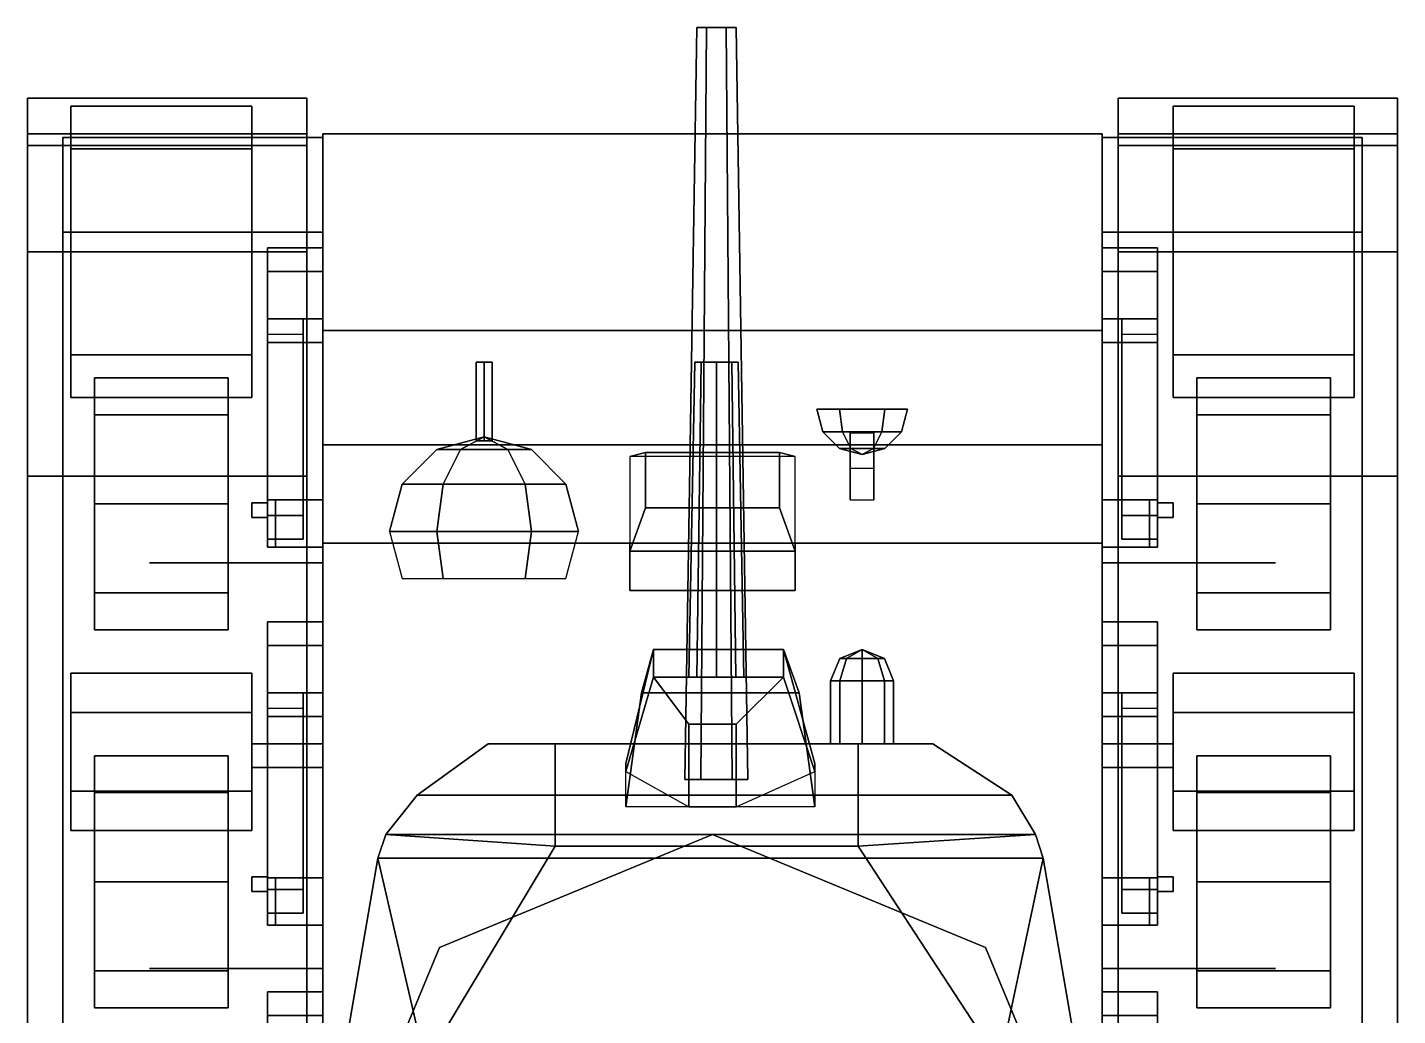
# Model space of a CAD drawing. Header units: millimetres. Extents: x -1.74 to 7, y -3.72 to 3.44.
# Drawn here: x -1.74 to 1.74, y 0.93 to 3.44 of the extents above; entities that cross this region are included whole.
import ezdxf

# ---------------------------------------------------------------- set-up
doc = ezdxf.new("R2010")
doc.units = ezdxf.units.MM
for name, color, linetype in [('flamer', 1, 'Continuous'), ('gun', 1, 'Continuous'), ('mg_mount', 1, 'Continuous'), ('mudguard', 4, 'Continuous'), ('sleeve', 3, 'Continuous'), ('torsion_block', 5, 'Continuous'), ('tracks', 5, 'Continuous'), ('turret', 2, 'Continuous'), ('wheels', 2, 'Continuous')]:
    doc.layers.add(name, color=color, linetype=linetype)

msp = doc.modelspace()

# ---------------------------------------------------------------- linework, layer by layer
for points in [[(-0.99, 2.67, 0.41), (-0.99, -3.04, 0.41), (-0.99, -3.26, 0.99), (-0.99, 3.17, 0.99)], [(0.99, 3.17, 0.99), (0.99, 2.67, 0.41), (-0.99, 2.67, 0.41), (-0.99, 3.17, 0.99)], [(0.99, 2.38, 1.32), (0.99, 3.17, 0.99), (-0.99, 3.17, 0.99), (-0.99, 2.38, 1.32)], [(-0.99, 3.17, 0.99), (-0.99, -3.26, 0.99), (-0.99, -3.26, 1.32), (-0.99, 2.38, 1.32)], [(0.99, -3.26, 0.99), (0.99, -3.04, 0.41), (0.99, 2.67, 0.41), (0.99, 3.17, 0.99)], [(0.99, -3.26, 1.32), (0.99, -3.26, 0.99), (0.99, 3.17, 0.99), (0.99, 2.38, 1.32)], [(0.99, 2.67, 0.41), (0.99, -3.04, 0.41), (-0.99, -3.04, 0.41), (-0.99, 2.67, 0.41)], [(0.2804, 2.4125, 1.52), (0.265, 2.47, 1.52), (0.3225, 2.47, 1.4204), (0.3302, 2.4125, 1.4338)], [(0.3302, 2.4125, 1.6062), (0.3225, 2.47, 1.6196), (0.265, 2.47, 1.52), (0.2804, 2.4125, 1.52)], [(0.4375, 2.47, 1.6196), (0.495, 2.47, 1.52), (0.265, 2.47, 1.52), (0.3225, 2.47, 1.6196)], [(0.495, 2.47, 1.52), (0.4375, 2.47, 1.4204), (0.3225, 2.47, 1.4204), (0.265, 2.47, 1.52)], [(0.3302, 2.4125, 1.4338), (0.3225, 2.47, 1.4204), (0.4375, 2.47, 1.4204), (0.4298, 2.4125, 1.4338)], [(0.4298, 2.4125, 1.6062), (0.4375, 2.47, 1.6196), (0.3225, 2.47, 1.6196), (0.3302, 2.4125, 1.6062)], [(0.4298, 2.4125, 1.4338), (0.4375, 2.47, 1.4204), (0.495, 2.47, 1.52), (0.4796, 2.4125, 1.52)], [(0.4796, 2.4125, 1.52), (0.495, 2.47, 1.52), (0.4375, 2.47, 1.6196), (0.4298, 2.4125, 1.6062)], [(0.3225, 2.3704, 1.52), (0.2804, 2.4125, 1.52), (0.3302, 2.4125, 1.4338), (0.3512, 2.3704, 1.4702)], [(0.3512, 2.3704, 1.5698), (0.3302, 2.4125, 1.6062), (0.2804, 2.4125, 1.52), (0.3225, 2.3704, 1.52)], [(0.3512, 2.3704, 1.4702), (0.3302, 2.4125, 1.4338), (0.4298, 2.4125, 1.4338), (0.4087, 2.3704, 1.4702)], [(0.4087, 2.3704, 1.5698), (0.4298, 2.4125, 1.6062), (0.3302, 2.4125, 1.6062), (0.3512, 2.3704, 1.5698)], [(0.35, 2.41, 1.44), (0.35, 2.32, 1.4), (0.35, 2.24, 1.51), (0.35, 2.37, 1.47)], [(0.41, 2.41, 1.44), (0.41, 2.32, 1.4), (0.35, 2.32, 1.4), (0.35, 2.41, 1.44)], [(0.4375, 2.3704, 1.52), (0.4796, 2.4125, 1.52), (0.4298, 2.4125, 1.6062), (0.4087, 2.3704, 1.5698)], [(0.4087, 2.3704, 1.4702), (0.4298, 2.4125, 1.4338), (0.4796, 2.4125, 1.52), (0.4375, 2.3704, 1.52)], [(0.41, 2.24, 1.51), (0.41, 2.32, 1.4), (0.41, 2.41, 1.44), (0.41, 2.37, 1.47)], [(-0.99, -2.27, 1.32), (-0.99, -2.27, 1.66), (-0.99, 2.13, 1.66), (-0.99, 2.38, 1.32)], [(-0.99, 2.38, 1.32), (-0.99, 2.13, 1.66), (0.99, 2.13, 1.66), (0.99, 2.38, 1.32)], [(0.38, 2.355, 1.52), (0.3225, 2.3704, 1.52), (0.3512, 2.3704, 1.4702), (0.38, 2.355, 1.52)], [(0.38, 2.355, 1.52), (0.3512, 2.3704, 1.5698), (0.3225, 2.3704, 1.52), (0.38, 2.355, 1.52)], [(0.35, 2.37, 1.47), (0.35, 2.24, 1.51), (0.41, 2.24, 1.51), (0.41, 2.37, 1.47)], [(0.38, 2.355, 1.52), (0.3512, 2.3704, 1.4702), (0.4087, 2.3704, 1.4702), (0.38, 2.355, 1.52)], [(0.38, 2.355, 1.52), (0.4087, 2.3704, 1.5698), (0.3512, 2.3704, 1.5698), (0.38, 2.355, 1.52)], [(0.38, 2.355, 1.52), (0.4087, 2.3704, 1.4702), (0.4375, 2.3704, 1.52), (0.38, 2.355, 1.52)], [(0.38, 2.355, 1.52), (0.4375, 2.3704, 1.52), (0.4087, 2.3704, 1.5698), (0.38, 2.355, 1.52)], [(0.99, 2.13, 1.66), (0.99, -2.27, 1.66), (0.99, -2.27, 1.32), (0.99, 2.38, 1.32)], [(-0.17, 2.22, 1.62), (-0.17, 2.36, 1.4), (-0.21, 2.35, 1.36), (-0.21, 2.11, 1.68)], [(0.21, 2.35, 1.36), (-0.21, 2.35, 1.36), (-0.17, 2.36, 1.4), (0.17, 2.36, 1.4)], [(0.17, 2.36, 1.4), (-0.17, 2.36, 1.4), (-0.17, 2.22, 1.62), (0.17, 2.22, 1.62)], [(0.21, 2.11, 1.68), (0.21, 2.35, 1.36), (0.17, 2.36, 1.4), (0.17, 2.22, 1.62)], [(-0.99, 2.24, 0.7), (-0.99, 2.24, 0.52), (-1.13, 2.24, 0.52), (-1.11, 2.24, 0.7)], [(-1.11, 2.24, 0.7), (-1.13, 2.24, 0.52), (-1.13, 2.12, 0.52), (-1.11, 2.12, 0.7)], [(-1.13, 2.12, 0.52), (-1.13, 2.24, 0.52), (-0.99, 2.24, 0.52), (-0.99, 2.12, 0.52)], [(-0.99, 2.12, 0.7), (-0.99, 2.24, 0.7), (-1.11, 2.24, 0.7), (-1.11, 2.12, 0.7)], [(1.11, 2.24, 0.7), (1.13, 2.24, 0.52), (0.99, 2.24, 0.52), (0.99, 2.24, 0.7)], [(1.13, 2.24, 0.52), (1.13, 2.12, 0.52), (0.99, 2.12, 0.52), (0.99, 2.24, 0.52)], [(0.99, 2.24, 0.7), (0.99, 2.12, 0.7), (1.11, 2.12, 0.7), (1.11, 2.24, 0.7)], [(1.11, 2.12, 0.7), (1.13, 2.12, 0.52), (1.13, 2.24, 0.52), (1.11, 2.24, 0.7)], [(0.17, 2.22, 1.62), (-0.17, 2.22, 1.62), (-0.21, 2.11, 1.68), (0.21, 2.11, 1.68)], [(-0.99, 2.13, 1.66), (-0.99, -2.27, 1.66), (0.99, -2.27, 1.66), (0.99, 2.13, 1.66)], [(-0.21, 2.11, 1.68), (-0.21, 2.13, 1.66), (-0.21, 2.01, 1.66), (-0.21, 2.01, 1.68)], [(0.21, 2.13, 1.66), (-0.21, 2.13, 1.66), (-0.21, 2.11, 1.68), (0.21, 2.11, 1.68)], [(0.21, 2.01, 1.68), (0.21, 2.01, 1.66), (0.21, 2.13, 1.66), (0.21, 2.11, 1.68)], [(-1.11, 2.12, 0.7), (-1.13, 2.12, 0.52), (-0.99, 2.12, 0.52), (-0.99, 2.12, 0.7)], [(0.21, 2.11, 1.68), (-0.21, 2.11, 1.68), (-0.21, 2.01, 1.68), (0.21, 2.01, 1.68)], [(0.99, 2.12, 0.7), (0.99, 2.12, 0.52), (1.13, 2.12, 0.52), (1.11, 2.12, 0.7)], [(-0.21, 2.01, 1.68), (-0.21, 2.01, 1.66), (0.21, 2.01, 1.66), (0.21, 2.01, 1.68)], [(-1.11, 1.28, 0.7), (-1.13, 1.28, 0.52), (-1.13, 1.16, 0.52), (-1.11, 1.16, 0.7)], [(-0.99, 1.28, 0.7), (-0.99, 1.28, 0.52), (-1.13, 1.28, 0.52), (-1.11, 1.28, 0.7)], [(-1.13, 1.16, 0.52), (-1.13, 1.28, 0.52), (-0.99, 1.28, 0.52), (-0.99, 1.16, 0.52)], [(-0.99, 1.16, 0.7), (-0.99, 1.28, 0.7), (-1.11, 1.28, 0.7), (-1.11, 1.16, 0.7)], [(1.11, 1.28, 0.7), (1.13, 1.28, 0.52), (0.99, 1.28, 0.52), (0.99, 1.28, 0.7)], [(1.13, 1.28, 0.52), (1.13, 1.16, 0.52), (0.99, 1.16, 0.52), (0.99, 1.28, 0.52)], [(0.99, 1.28, 0.7), (0.99, 1.16, 0.7), (1.11, 1.16, 0.7), (1.11, 1.28, 0.7)], [(1.11, 1.16, 0.7), (1.13, 1.16, 0.52), (1.13, 1.28, 0.52), (1.11, 1.28, 0.7)], [(-1.11, 1.16, 0.7), (-1.13, 1.16, 0.52), (-0.99, 1.16, 0.52), (-0.99, 1.16, 0.7)], [(0.99, 1.16, 0.7), (0.99, 1.16, 0.52), (1.13, 1.16, 0.52), (1.11, 1.16, 0.7)]]:
    msp.add_3dface(points)
at = {"layer": 'flamer'}
for points in [[(-0.0395, 1.79, 2.0705), (-0.06, 1.79, 2.12), (-0.045, 2.59, 2.12), (-0.0289, 2.59, 2.0811)], [(-0.06, 1.79, 2.12), (-0.0395, 1.79, 2.1695), (-0.0289, 2.59, 2.1589), (-0.045, 2.59, 2.12)], [(-0.0289, 2.59, 2.1589), (0.01, 2.59, 2.175), (0.0489, 2.59, 2.1589), (-0.045, 2.59, 2.12)], [(-0.045, 2.59, 2.12), (0.0489, 2.59, 2.1589), (0.065, 2.59, 2.12), (-0.0289, 2.59, 2.0811)], [(0.01, 1.79, 2.05), (-0.0395, 1.79, 2.0705), (-0.0289, 2.59, 2.0811), (0.01, 2.59, 2.065)], [(-0.0395, 1.79, 2.1695), (0.01, 1.79, 2.19), (0.01, 2.59, 2.175), (-0.0289, 2.59, 2.1589)], [(-0.0289, 2.59, 2.0811), (0.065, 2.59, 2.12), (0.0489, 2.59, 2.0811), (0.01, 2.59, 2.065)], [(0.0595, 1.79, 2.0705), (0.01, 1.79, 2.05), (0.01, 2.59, 2.065), (0.0489, 2.59, 2.0811)], [(0.01, 1.79, 2.19), (0.0595, 1.79, 2.1695), (0.0489, 2.59, 2.1589), (0.01, 2.59, 2.175)], [(0.08, 1.79, 2.12), (0.0595, 1.79, 2.0705), (0.0489, 2.59, 2.0811), (0.065, 2.59, 2.12)], [(0.0595, 1.79, 2.1695), (0.08, 1.79, 2.12), (0.065, 2.59, 2.12), (0.0489, 2.59, 2.1589)], [(0.38, 1.86, 1.98), (0.3234, 1.8366, 1.98), (0.34, 1.8366, 2.02), (0.38, 1.86, 1.98)], [(0.38, 1.86, 1.98), (0.34, 1.8366, 1.94), (0.3234, 1.8366, 1.98), (0.38, 1.86, 1.98)], [(0.38, 1.86, 1.98), (0.34, 1.8366, 2.02), (0.38, 1.8366, 2.0366), (0.38, 1.86, 1.98)], [(0.38, 1.86, 1.98), (0.38, 1.8366, 1.9234), (0.34, 1.8366, 1.94), (0.38, 1.86, 1.98)], [(0.38, 1.86, 1.98), (0.38, 1.8366, 2.0366), (0.42, 1.8366, 2.02), (0.38, 1.86, 1.98)], [(0.38, 1.86, 1.98), (0.42, 1.8366, 2.02), (0.4366, 1.8366, 1.98), (0.38, 1.86, 1.98)], [(0.38, 1.86, 1.98), (0.4366, 1.8366, 1.98), (0.42, 1.8366, 1.94), (0.38, 1.86, 1.98)], [(0.38, 1.86, 1.98), (0.42, 1.8366, 1.94), (0.38, 1.8366, 1.9234), (0.38, 1.86, 1.98)], [(0.3234, 1.8366, 1.98), (0.3, 1.78, 1.98), (0.3234, 1.78, 2.0366), (0.34, 1.8366, 2.02)], [(0.34, 1.8366, 1.94), (0.3234, 1.78, 1.9234), (0.3, 1.78, 1.98), (0.3234, 1.8366, 1.98)], [(0.34, 1.8366, 2.02), (0.3234, 1.78, 2.0366), (0.38, 1.78, 2.06), (0.38, 1.8366, 2.0366)], [(0.38, 1.8366, 1.9234), (0.38, 1.78, 1.9), (0.3234, 1.78, 1.9234), (0.34, 1.8366, 1.94)], [(0.38, 1.8366, 2.0366), (0.38, 1.78, 2.06), (0.4366, 1.78, 2.0366), (0.42, 1.8366, 2.02)], [(0.42, 1.8366, 1.94), (0.4366, 1.78, 1.9234), (0.38, 1.78, 1.9), (0.38, 1.8366, 1.9234)], [(0.42, 1.8366, 2.02), (0.4366, 1.78, 2.0366), (0.46, 1.78, 1.98), (0.4366, 1.8366, 1.98)], [(0.4366, 1.8366, 1.98), (0.46, 1.78, 1.98), (0.4366, 1.78, 1.9234), (0.42, 1.8366, 1.94)], [(0.3234, 1.78, 2.0366), (0.3, 1.78, 1.98), (0.3, 1.62, 1.98), (0.3234, 1.62, 2.0366)], [(0.3, 1.78, 1.98), (0.3234, 1.78, 1.9234), (0.3234, 1.62, 1.9234), (0.3, 1.62, 1.98)], [(0.38, 1.78, 2.06), (0.3234, 1.78, 2.0366), (0.3234, 1.62, 2.0366), (0.38, 1.62, 2.06)], [(0.3234, 1.78, 1.9234), (0.38, 1.78, 1.9), (0.38, 1.62, 1.9), (0.3234, 1.62, 1.9234)], [(0.4366, 1.78, 2.0366), (0.38, 1.78, 2.06), (0.38, 1.62, 2.06), (0.4366, 1.62, 2.0366)], [(0.38, 1.78, 1.9), (0.4366, 1.78, 1.9234), (0.4366, 1.62, 1.9234), (0.38, 1.62, 1.9)], [(0.46, 1.78, 1.98), (0.4366, 1.78, 2.0366), (0.4366, 1.62, 2.0366), (0.46, 1.62, 1.98)], [(0.4366, 1.78, 1.9234), (0.46, 1.78, 1.98), (0.46, 1.62, 1.98), (0.4366, 1.62, 1.9234)]]:
    msp.add_3dface(points, dxfattribs=at)
at = {"layer": 'gun'}
for points in [[(-0.015, 3.44, 2.1633), (-0.04, 3.44, 2.12), (-0.07, 1.53, 2.12), (-0.03, 1.53, 2.1893)], [(-0.04, 3.44, 2.12), (-0.015, 3.44, 2.0767), (-0.03, 1.53, 2.0507), (-0.07, 1.53, 2.12)], [(0.06, 3.44, 2.12), (-0.04, 3.44, 2.12), (-0.015, 3.44, 2.1633), (0.035, 3.44, 2.1633)], [(0.035, 3.44, 2.0767), (-0.015, 3.44, 2.0767), (-0.04, 3.44, 2.12), (0.06, 3.44, 2.12)], [(0.035, 3.44, 2.1633), (-0.015, 3.44, 2.1633), (-0.03, 1.53, 2.1893), (0.05, 1.53, 2.1893)], [(-0.015, 3.44, 2.0767), (0.035, 3.44, 2.0767), (0.05, 1.53, 2.0507), (-0.03, 1.53, 2.0507)], [(0.06, 3.44, 2.12), (0.035, 3.44, 2.1633), (0.05, 1.53, 2.1893), (0.09, 1.53, 2.12)], [(0.035, 3.44, 2.0767), (0.06, 3.44, 2.12), (0.09, 1.53, 2.12), (0.05, 1.53, 2.0507)]]:
    msp.add_3dface(points, dxfattribs=at)
at = {"layer": 'mg_mount'}
for points in [[(-0.58, 2.59, 1.44), (-0.6, 2.59, 1.42), (-0.6, 2.39, 1.42), (-0.58, 2.39, 1.44)], [(-0.6, 2.59, 1.42), (-0.58, 2.59, 1.4), (-0.58, 2.39, 1.4), (-0.6, 2.39, 1.42)], [(-0.56, 2.59, 1.42), (-0.58, 2.59, 1.4), (-0.6, 2.59, 1.42), (-0.58, 2.59, 1.44)], [(-0.56, 2.59, 1.42), (-0.58, 2.59, 1.44), (-0.58, 2.39, 1.44), (-0.56, 2.39, 1.42)], [(-0.58, 2.59, 1.4), (-0.56, 2.59, 1.42), (-0.56, 2.39, 1.42), (-0.58, 2.39, 1.4)], [(-0.7878, 2.28, 1.42), (-0.7, 2.3678, 1.42), (-0.64, 2.3678, 1.3161), (-0.6839, 2.28, 1.24)], [(-0.6839, 2.28, 1.6), (-0.64, 2.3678, 1.5239), (-0.7, 2.3678, 1.42), (-0.7878, 2.28, 1.42)], [(-0.7, 2.3678, 1.42), (-0.58, 2.4, 1.42), (-0.58, 2.4, 1.42), (-0.64, 2.3678, 1.3161)], [(-0.64, 2.3678, 1.5239), (-0.58, 2.4, 1.42), (-0.58, 2.4, 1.42), (-0.7, 2.3678, 1.42)], [(-0.6839, 2.28, 1.24), (-0.64, 2.3678, 1.3161), (-0.52, 2.3678, 1.3161), (-0.4761, 2.28, 1.24)], [(-0.4761, 2.28, 1.6), (-0.52, 2.3678, 1.5239), (-0.64, 2.3678, 1.5239), (-0.6839, 2.28, 1.6)], [(-0.64, 2.3678, 1.3161), (-0.58, 2.4, 1.42), (-0.58, 2.4, 1.42), (-0.52, 2.3678, 1.3161)], [(-0.52, 2.3678, 1.5239), (-0.58, 2.4, 1.42), (-0.58, 2.4, 1.42), (-0.64, 2.3678, 1.5239)], [(-0.52, 2.3678, 1.3161), (-0.58, 2.4, 1.42), (-0.58, 2.4, 1.42), (-0.46, 2.3678, 1.42)], [(-0.46, 2.3678, 1.42), (-0.58, 2.4, 1.42), (-0.58, 2.4, 1.42), (-0.52, 2.3678, 1.5239)], [(-0.4761, 2.28, 1.24), (-0.52, 2.3678, 1.3161), (-0.46, 2.3678, 1.42), (-0.3722, 2.28, 1.42)], [(-0.3722, 2.28, 1.42), (-0.46, 2.3678, 1.42), (-0.52, 2.3678, 1.5239), (-0.4761, 2.28, 1.6)], [(-0.82, 2.16, 1.42), (-0.7878, 2.28, 1.42), (-0.6839, 2.28, 1.24), (-0.7, 2.16, 1.2122)], [(-0.7, 2.16, 1.6278), (-0.6839, 2.28, 1.6), (-0.7878, 2.28, 1.42), (-0.82, 2.16, 1.42)], [(-0.7, 2.16, 1.2122), (-0.6839, 2.28, 1.24), (-0.4761, 2.28, 1.24), (-0.46, 2.16, 1.2122)], [(-0.46, 2.16, 1.6278), (-0.4761, 2.28, 1.6), (-0.6839, 2.28, 1.6), (-0.7, 2.16, 1.6278)], [(-0.46, 2.16, 1.2122), (-0.4761, 2.28, 1.24), (-0.3722, 2.28, 1.42), (-0.34, 2.16, 1.42)], [(-0.34, 2.16, 1.42), (-0.3722, 2.28, 1.42), (-0.4761, 2.28, 1.6), (-0.46, 2.16, 1.6278)], [(-0.6839, 2.04, 1.6), (-0.7, 2.16, 1.6278), (-0.82, 2.16, 1.42), (-0.7878, 2.04, 1.42)], [(-0.4761, 2.04, 1.6), (-0.46, 2.16, 1.6278), (-0.7, 2.16, 1.6278), (-0.6839, 2.04, 1.6)], [(-0.3722, 2.04, 1.42), (-0.34, 2.16, 1.42), (-0.46, 2.16, 1.6278), (-0.4761, 2.04, 1.6)]]:
    msp.add_3dface(points, dxfattribs=at)
at = {"layer": 'mudguard'}
for points in [[(-1.65, 3.16, 1.27), (-1.65, 2.92, 1.35), (-0.99, 2.92, 1.35), (-0.99, 3.16, 1.27)], [(-1.65, 2.92, 1.35), (-1.65, 3.16, 1.27), (-0.99, 3.16, 1.27), (-0.99, 2.92, 1.35)], [(-0.99, 2.92, 1.0944), (-0.99, 3.014, 1.0552), (-0.99, 3.16, 1.27), (-0.99, 2.92, 1.35)], [(-0.99, 3.014, 1.0552), (-0.99, 2.92, 1.0944), (-0.99, 2.92, 1.35), (-0.99, 3.16, 1.27)], [(0.99, 2.92, 1.35), (0.99, 3.16, 1.27), (1.65, 3.16, 1.27), (1.65, 2.92, 1.35)], [(0.99, 3.16, 1.27), (0.99, 2.92, 1.35), (1.65, 2.92, 1.35), (1.65, 3.16, 1.27)], [(0.99, 2.92, 1.0944), (0.99, 3.014, 1.0552), (0.99, 3.16, 1.27), (0.99, 2.92, 1.35)], [(0.99, 3.014, 1.0552), (0.99, 2.92, 1.0944), (0.99, 2.92, 1.35), (0.99, 3.16, 1.27)], [(-1.65, -3.18, 1.35), (-1.65, 2.92, 1.35), (-0.99, 2.92, 1.35), (-0.99, -3.18, 1.35)], [(-1.65, 2.92, 1.35), (-1.65, -3.18, 1.35), (-0.99, -3.18, 1.35), (-0.99, 2.92, 1.35)], [(-0.99, 2.38, 1.32), (-0.99, 2.92, 1.0944), (-0.99, 2.92, 1.35), (-0.99, 2.3579, 1.35)], [(-0.99, 2.92, 1.0944), (-0.99, 2.38, 1.32), (-0.99, 2.3579, 1.35), (-0.99, 2.92, 1.35)], [(0.99, 2.92, 1.35), (0.99, -3.18, 1.35), (1.65, -3.18, 1.35), (1.65, 2.92, 1.35)], [(0.99, -3.18, 1.35), (0.99, 2.92, 1.35), (1.65, 2.92, 1.35), (1.65, -3.18, 1.35)], [(0.99, 2.38, 1.32), (0.99, 2.92, 1.0944), (0.99, 2.92, 1.35), (0.99, 2.3579, 1.35)], [(0.99, 2.92, 1.0944), (0.99, 2.38, 1.32), (0.99, 2.3579, 1.35), (0.99, 2.92, 1.35)], [(-1.43, 2.08, 1.43), (-1.43, 2.08, 1.35), (-0.99, 2.08, 1.35), (-0.99, 2.08, 1.66)], [(-1.43, 2.08, 1.35), (-1.43, 2.08, 1.43), (-0.99, 2.08, 1.66), (-0.99, 2.08, 1.35)], [(1.43, 2.08, 1.35), (1.43, 2.08, 1.43), (0.99, 2.08, 1.66), (0.99, 2.08, 1.35)], [(1.43, 2.08, 1.43), (1.43, 2.08, 1.35), (0.99, 2.08, 1.35), (0.99, 2.08, 1.66)], [(-1.43, 1.05, 1.35), (-1.43, 1.05, 1.43), (-0.99, 1.05, 1.66), (-0.99, 1.05, 1.35)], [(-1.43, 1.05, 1.43), (-1.43, 1.05, 1.35), (-0.99, 1.05, 1.35), (-0.99, 1.05, 1.66)], [(1.43, 1.05, 1.43), (1.43, 1.05, 1.35), (0.99, 1.05, 1.35), (0.99, 1.05, 1.66)], [(1.43, 1.05, 1.35), (1.43, 1.05, 1.43), (0.99, 1.05, 1.66), (0.99, 1.05, 1.35)]]:
    msp.add_3dface(points, dxfattribs=at)
at = {"layer": 'sleeve'}
for points in [[(-0.15, 1.79, 2.21), (-0.15, 1.86, 1.98), (-0.22, 1.57, 1.98), (-0.22, 1.55, 2.21)], [(-0.15, 1.86, 1.98), (-0.18, 1.75, 1.82), (-0.22, 1.46, 1.82), (-0.22, 1.57, 1.98)], [(0.18, 1.86, 1.98), (0.22, 1.75, 1.82), (-0.18, 1.75, 1.82), (-0.15, 1.86, 1.98)], [(0.18, 1.79, 2.21), (0.18, 1.86, 1.98), (-0.15, 1.86, 1.98), (-0.15, 1.79, 2.21)], [(0.26, 1.55, 2.21), (0.26, 1.57, 1.98), (0.18, 1.86, 1.98), (0.18, 1.79, 2.21)], [(0.26, 1.57, 1.98), (0.26, 1.46, 1.82), (0.22, 1.75, 1.82), (0.18, 1.86, 1.98)], [(-0.06, 1.67, 2.35), (-0.15, 1.79, 2.21), (-0.22, 1.55, 2.21), (-0.06, 1.46, 2.35)], [(0.06, 1.67, 2.35), (0.18, 1.79, 2.21), (-0.15, 1.79, 2.21), (-0.06, 1.67, 2.35)], [(0.06, 1.46, 2.35), (0.26, 1.55, 2.21), (0.18, 1.79, 2.21), (0.06, 1.67, 2.35)], [(-0.18, 1.75, 1.82), (0.22, 1.75, 1.82), (0.26, 1.46, 1.82), (-0.22, 1.46, 1.82)], [(-0.06, 1.46, 2.35), (0.06, 1.46, 2.35), (0.06, 1.67, 2.35), (-0.06, 1.67, 2.35)]]:
    msp.add_3dface(points, dxfattribs=at)
at = {"layer": 'torsion_block'}
for points in [[(-1.13, 2.7, 0.6439), (-1.13, 2.82, 0.6439), (-1.13, 2.88, 0.54), (-1.13, 2.64, 0.54)], [(-0.99, 2.82, 0.6439), (-0.99, 2.88, 0.54), (-1.13, 2.88, 0.54), (-1.13, 2.82, 0.6439)], [(-1.13, 2.64, 0.54), (-1.13, 2.88, 0.54), (-1.13, 2.82, 0.4361), (-1.13, 2.7, 0.4361)], [(-0.99, 2.88, 0.54), (-0.99, 2.82, 0.4361), (-1.13, 2.82, 0.4361), (-1.13, 2.88, 0.54)], [(1.13, 2.82, 0.6439), (1.13, 2.88, 0.54), (0.99, 2.88, 0.54), (0.99, 2.82, 0.6439)], [(1.13, 2.88, 0.54), (1.13, 2.82, 0.4361), (0.99, 2.82, 0.4361), (0.99, 2.88, 0.54)], [(1.13, 2.64, 0.54), (1.13, 2.88, 0.54), (1.13, 2.82, 0.6439), (1.13, 2.7, 0.6439)], [(1.13, 2.7, 0.4361), (1.13, 2.82, 0.4361), (1.13, 2.88, 0.54), (1.13, 2.64, 0.54)], [(-0.99, 2.82, 0.4361), (-0.99, 2.7, 0.4361), (-1.13, 2.7, 0.4361), (-1.13, 2.82, 0.4361)], [(-0.99, 2.7, 0.6439), (-0.99, 2.82, 0.6439), (-1.13, 2.82, 0.6439), (-1.13, 2.7, 0.6439)], [(1.13, 2.82, 0.4361), (1.13, 2.7, 0.4361), (0.99, 2.7, 0.4361), (0.99, 2.82, 0.4361)], [(1.13, 2.7, 0.6439), (1.13, 2.82, 0.6439), (0.99, 2.82, 0.6439), (0.99, 2.7, 0.6439)], [(-1.04, 2.7, 0.44), (-1.04, 2.2, 0.26), (-1.13, 2.2, 0.26), (-1.13, 2.7, 0.44)], [(-1.13, 2.2, 0.26), (-1.13, 2.14, 0.35), (-1.13, 2.66, 0.57), (-1.13, 2.7, 0.44)], [(-0.99, 2.64, 0.54), (-0.99, 2.7, 0.6439), (-1.13, 2.7, 0.6439), (-1.13, 2.64, 0.54)], [(-0.99, 2.7, 0.4361), (-0.99, 2.64, 0.54), (-1.13, 2.64, 0.54), (-1.13, 2.7, 0.4361)], [(-1.04, 2.66, 0.57), (-1.04, 2.14, 0.35), (-1.04, 2.2, 0.26), (-1.04, 2.7, 0.44)], [(1.13, 2.64, 0.54), (1.13, 2.7, 0.6439), (0.99, 2.7, 0.6439), (0.99, 2.64, 0.54)], [(1.13, 2.7, 0.4361), (1.13, 2.64, 0.54), (0.99, 2.64, 0.54), (0.99, 2.7, 0.4361)], [(1.04, 2.2, 0.26), (1.04, 2.14, 0.35), (1.04, 2.66, 0.57), (1.04, 2.7, 0.44)], [(1.13, 2.7, 0.44), (1.13, 2.2, 0.26), (1.04, 2.2, 0.26), (1.04, 2.7, 0.44)], [(1.13, 2.66, 0.57), (1.13, 2.14, 0.35), (1.13, 2.2, 0.26), (1.13, 2.7, 0.44)], [(-1.13, 2.66, 0.57), (-1.13, 2.14, 0.35), (-1.04, 2.14, 0.35), (-1.04, 2.66, 0.57)], [(1.04, 2.66, 0.57), (1.04, 2.14, 0.35), (1.13, 2.14, 0.35), (1.13, 2.66, 0.57)], [(-1.13, 2.2325, 0.3617), (-1.13, 2.2325, 0.3183), (-1.17, 2.2325, 0.3183), (-1.17, 2.2325, 0.3617)], [(-1.13, 2.2325, 0.3183), (-1.13, 2.195, 0.34), (-1.17, 2.195, 0.34), (-1.17, 2.2325, 0.3183)], [(-1.13, 2.195, 0.34), (-1.13, 2.2325, 0.3617), (-1.17, 2.2325, 0.3617), (-1.17, 2.195, 0.34)], [(1.17, 2.2325, 0.3617), (1.17, 2.2325, 0.3183), (1.13, 2.2325, 0.3183), (1.13, 2.2325, 0.3617)], [(1.17, 2.2325, 0.3183), (1.17, 2.195, 0.34), (1.13, 2.195, 0.34), (1.13, 2.2325, 0.3183)], [(1.17, 2.195, 0.34), (1.17, 2.2325, 0.3617), (1.13, 2.2325, 0.3617), (1.13, 2.195, 0.34)], [(-1.04, 2.2, 0.26), (-1.04, 2.14, 0.35), (-1.13, 2.14, 0.35), (-1.13, 2.2, 0.26)], [(1.13, 2.2, 0.26), (1.13, 2.14, 0.35), (1.04, 2.14, 0.35), (1.04, 2.2, 0.26)], [(-0.99, 1.87, 0.6439), (-0.99, 1.93, 0.54), (-1.13, 1.93, 0.54), (-1.13, 1.87, 0.6439)], [(-0.99, 1.93, 0.54), (-0.99, 1.87, 0.4361), (-1.13, 1.87, 0.4361), (-1.13, 1.93, 0.54)], [(-1.13, 1.75, 0.6439), (-1.13, 1.87, 0.6439), (-1.13, 1.93, 0.54), (-1.13, 1.69, 0.54)], [(-1.13, 1.69, 0.54), (-1.13, 1.93, 0.54), (-1.13, 1.87, 0.4361), (-1.13, 1.75, 0.4361)], [(1.13, 1.87, 0.6439), (1.13, 1.93, 0.54), (0.99, 1.93, 0.54), (0.99, 1.87, 0.6439)], [(1.13, 1.93, 0.54), (1.13, 1.87, 0.4361), (0.99, 1.87, 0.4361), (0.99, 1.93, 0.54)], [(1.13, 1.69, 0.54), (1.13, 1.93, 0.54), (1.13, 1.87, 0.6439), (1.13, 1.75, 0.6439)], [(1.13, 1.75, 0.4361), (1.13, 1.87, 0.4361), (1.13, 1.93, 0.54), (1.13, 1.69, 0.54)], [(-0.99, 1.87, 0.4361), (-0.99, 1.75, 0.4361), (-1.13, 1.75, 0.4361), (-1.13, 1.87, 0.4361)], [(-0.99, 1.75, 0.6439), (-0.99, 1.87, 0.6439), (-1.13, 1.87, 0.6439), (-1.13, 1.75, 0.6439)], [(1.13, 1.75, 0.6439), (1.13, 1.87, 0.6439), (0.99, 1.87, 0.6439), (0.99, 1.75, 0.6439)], [(1.13, 1.87, 0.4361), (1.13, 1.75, 0.4361), (0.99, 1.75, 0.4361), (0.99, 1.87, 0.4361)], [(-0.99, 1.69, 0.54), (-0.99, 1.75, 0.6439), (-1.13, 1.75, 0.6439), (-1.13, 1.69, 0.54)], [(-0.99, 1.75, 0.4361), (-0.99, 1.69, 0.54), (-1.13, 1.69, 0.54), (-1.13, 1.75, 0.4361)], [(-1.13, 1.25, 0.26), (-1.13, 1.19, 0.35), (-1.13, 1.71, 0.57), (-1.13, 1.75, 0.44)], [(-1.04, 1.75, 0.44), (-1.04, 1.25, 0.26), (-1.13, 1.25, 0.26), (-1.13, 1.75, 0.44)], [(-1.04, 1.71, 0.57), (-1.04, 1.19, 0.35), (-1.04, 1.25, 0.26), (-1.04, 1.75, 0.44)], [(1.13, 1.69, 0.54), (1.13, 1.75, 0.6439), (0.99, 1.75, 0.6439), (0.99, 1.69, 0.54)], [(1.13, 1.75, 0.4361), (1.13, 1.69, 0.54), (0.99, 1.69, 0.54), (0.99, 1.75, 0.4361)], [(1.04, 1.25, 0.26), (1.04, 1.19, 0.35), (1.04, 1.71, 0.57), (1.04, 1.75, 0.44)], [(1.13, 1.75, 0.44), (1.13, 1.25, 0.26), (1.04, 1.25, 0.26), (1.04, 1.75, 0.44)], [(1.13, 1.71, 0.57), (1.13, 1.19, 0.35), (1.13, 1.25, 0.26), (1.13, 1.75, 0.44)], [(-1.13, 1.71, 0.57), (-1.13, 1.19, 0.35), (-1.04, 1.19, 0.35), (-1.04, 1.71, 0.57)], [(1.04, 1.71, 0.57), (1.04, 1.19, 0.35), (1.13, 1.19, 0.35), (1.13, 1.71, 0.57)], [(-1.13, 1.2825, 0.3617), (-1.13, 1.2825, 0.3183), (-1.17, 1.2825, 0.3183), (-1.17, 1.2825, 0.3617)], [(-1.13, 1.245, 0.34), (-1.13, 1.2825, 0.3617), (-1.17, 1.2825, 0.3617), (-1.17, 1.245, 0.34)], [(-1.13, 1.2825, 0.3183), (-1.13, 1.245, 0.34), (-1.17, 1.245, 0.34), (-1.17, 1.2825, 0.3183)], [(1.17, 1.245, 0.34), (1.17, 1.2825, 0.3617), (1.13, 1.2825, 0.3617), (1.13, 1.245, 0.34)], [(1.17, 1.2825, 0.3617), (1.17, 1.2825, 0.3183), (1.13, 1.2825, 0.3183), (1.13, 1.2825, 0.3617)], [(1.17, 1.2825, 0.3183), (1.17, 1.245, 0.34), (1.13, 1.245, 0.34), (1.13, 1.2825, 0.3183)], [(-1.04, 1.25, 0.26), (-1.04, 1.19, 0.35), (-1.13, 1.19, 0.35), (-1.13, 1.25, 0.26)], [(1.13, 1.25, 0.26), (1.13, 1.19, 0.35), (1.04, 1.19, 0.35), (1.04, 1.25, 0.26)], [(-1.13, 0.81, 0.6439), (-1.13, 0.93, 0.6439), (-1.13, 0.99, 0.54), (-1.13, 0.75, 0.54)], [(-0.99, 0.93, 0.6439), (-0.99, 0.99, 0.54), (-1.13, 0.99, 0.54), (-1.13, 0.93, 0.6439)], [(-1.13, 0.75, 0.54), (-1.13, 0.99, 0.54), (-1.13, 0.93, 0.4361), (-1.13, 0.81, 0.4361)], [(-0.99, 0.99, 0.54), (-0.99, 0.93, 0.4361), (-1.13, 0.93, 0.4361), (-1.13, 0.99, 0.54)], [(1.13, 0.93, 0.6439), (1.13, 0.99, 0.54), (0.99, 0.99, 0.54), (0.99, 0.93, 0.6439)], [(1.13, 0.99, 0.54), (1.13, 0.93, 0.4361), (0.99, 0.93, 0.4361), (0.99, 0.99, 0.54)], [(1.13, 0.75, 0.54), (1.13, 0.99, 0.54), (1.13, 0.93, 0.6439), (1.13, 0.81, 0.6439)], [(1.13, 0.81, 0.4361), (1.13, 0.93, 0.4361), (1.13, 0.99, 0.54), (1.13, 0.75, 0.54)], [(-0.99, 0.93, 0.4361), (-0.99, 0.81, 0.4361), (-1.13, 0.81, 0.4361), (-1.13, 0.93, 0.4361)], [(-0.99, 0.81, 0.6439), (-0.99, 0.93, 0.6439), (-1.13, 0.93, 0.6439), (-1.13, 0.81, 0.6439)], [(1.13, 0.93, 0.4361), (1.13, 0.81, 0.4361), (0.99, 0.81, 0.4361), (0.99, 0.93, 0.4361)], [(1.13, 0.81, 0.6439), (1.13, 0.93, 0.6439), (0.99, 0.93, 0.6439), (0.99, 0.81, 0.6439)]]:
    msp.add_3dface(points, dxfattribs=at)
at = {"layer": 'tracks'}
for points in [[(-1.74, 3.17, 0.55), (-1.74, 3.26, 0.84), (-1.03, 3.26, 0.84), (-1.03, 3.17, 0.55)], [(-1.74, 3.26, 0.84), (-1.74, 3.17, 0.55), (-1.03, 3.17, 0.55), (-1.03, 3.26, 0.84)], [(-1.74, 3.14, 1.12), (-1.74, 3.26, 0.84), (-1.03, 3.26, 0.84), (-1.03, 3.14, 1.12)], [(-1.74, 3.26, 0.84), (-1.74, 3.14, 1.12), (-1.03, 3.14, 1.12), (-1.03, 3.26, 0.84)], [(1.03, 3.14, 1.12), (1.03, 3.26, 0.84), (1.74, 3.26, 0.84), (1.74, 3.14, 1.12)], [(1.03, 3.26, 0.84), (1.03, 3.14, 1.12), (1.74, 3.14, 1.12), (1.74, 3.26, 0.84)], [(1.03, 3.17, 0.55), (1.03, 3.26, 0.84), (1.74, 3.26, 0.84), (1.74, 3.17, 0.55)], [(1.03, 3.26, 0.84), (1.03, 3.17, 0.55), (1.74, 3.17, 0.55), (1.74, 3.26, 0.84)], [(-1.74, 3.17, 0.55), (-1.74, 2.3), (-1.03, 2.3), (-1.03, 3.17, 0.55)], [(-1.74, 2.3), (-1.74, 3.17, 0.55), (-1.03, 3.17, 0.55), (-1.03, 2.3)], [(1.03, 2.3), (1.03, 3.17, 0.55), (1.74, 3.17, 0.55), (1.74, 2.3)], [(1.03, 3.17, 0.55), (1.03, 2.3), (1.74, 2.3), (1.74, 3.17, 0.55)], [(-1.74, 3.14, 1.12), (-1.74, 2.87, 1.22), (-1.03, 2.87, 1.22), (-1.03, 3.14, 1.12)], [(-1.74, 2.87, 1.22), (-1.74, 3.14, 1.12), (-1.03, 3.14, 1.12), (-1.03, 2.87, 1.22)], [(1.03, 3.14, 1.12), (1.03, 2.87, 1.22), (1.74, 2.87, 1.22), (1.74, 3.14, 1.12)], [(1.03, 2.87, 1.22), (1.03, 3.14, 1.12), (1.74, 3.14, 1.12), (1.74, 2.87, 1.22)], [(-1.74, -2.17, 1.22), (-1.74, 2.87, 1.22), (-1.03, 2.87, 1.22), (-1.03, -2.17, 1.22)], [(-1.74, 2.87, 1.22), (-1.74, -2.17, 1.22), (-1.03, -2.17, 1.22), (-1.03, 2.87, 1.22)], [(1.03, -2.17, 1.22), (1.03, 2.87, 1.22), (1.74, 2.87, 1.22), (1.74, -2.17, 1.22)], [(1.03, 2.87, 1.22), (1.03, -2.17, 1.22), (1.74, -2.17, 1.22), (1.74, 2.87, 1.22)], [(-1.74, -2.26), (-1.74, 2.3), (-1.03, 2.3), (-1.03, -2.26)], [(-1.74, 2.3), (-1.74, -2.26), (-1.03, -2.26), (-1.03, 2.3)], [(1.03, -2.26), (1.03, 2.3), (1.74, 2.3), (1.74, -2.26)], [(1.03, 2.3), (1.03, -2.26), (1.74, -2.26), (1.74, 2.3)]]:
    msp.add_3dface(points, dxfattribs=at)
at = {"layer": 'turret'}
for points in [[(0.56, 1.62, 1.87), (0.76, 1.49, 1.74), (-0.75, 1.49, 1.74), (-0.57, 1.62, 1.87)], [(-0.57, 1.62, 1.87), (-0.75, 1.49, 1.74), (-0.4, 1.49, 2.34), (-0.4, 1.62, 2.2)], [(-0.4, 1.62, 2.2), (0.37, 1.62, 2.2), (0.56, 1.62, 1.87), (-0.57, 1.62, 1.87)], [(-0.4, 1.49, 2.34), (0.37, 1.49, 2.34), (0.37, 1.62, 2.2), (-0.4, 1.62, 2.2)], [(0.37, 1.62, 2.2), (0.37, 1.49, 2.34), (0.76, 1.49, 1.74), (0.56, 1.62, 1.87)], [(0.76, 1.49, 1.74), (0.82, 1.39, 1.71), (-0.83, 1.39, 1.71), (-0.75, 1.49, 1.74)], [(-0.75, 1.49, 1.74), (-0.83, 1.39, 1.71), (-0.4, 1.36, 2.41), (-0.4, 1.49, 2.34)], [(-0.4, 1.36, 2.41), (0.37, 1.36, 2.41), (0.37, 1.49, 2.34), (-0.4, 1.49, 2.34)], [(0.37, 1.49, 2.34), (0.37, 1.36, 2.41), (0.82, 1.39, 1.71), (0.76, 1.49, 1.74)], [(0.82, 1.39, 1.71), (0.84, 1.33, 1.71), (-0.85, 1.33, 1.71), (-0.83, 1.39, 1.71)], [(-0.83, 1.39, 1.71), (-0.85, 1.33, 1.71), (-0.73, 0.81, 2.45), (-0.4, 1.36, 2.41)], [(-0.73, 0.81, 2.45), (0.73, 0.81, 2.45), (0.37, 1.36, 2.41), (-0.4, 1.36, 2.41)], [(0, 1.39, 1.66), (-0.693, 1.103, 1.66), (-0.693, 1.103, 1.71), (0, 1.39, 1.71)], [(0.693, 1.103, 1.66), (0, 1.39, 1.66), (0, 1.39, 1.71), (0.693, 1.103, 1.71)], [(0.37, 1.36, 2.41), (0.73, 0.81, 2.45), (0.84, 1.33, 1.71), (0.82, 1.39, 1.71)], [(0.84, 1.33, 1.71), (1.02, 0.28, 1.71), (-1.03, 0.28, 1.71), (-0.85, 1.33, 1.71)], [(-0.85, 1.33, 1.71), (-1.03, 0.28, 1.71), (-0.73, 0.28, 2.47), (-0.73, 0.81, 2.45)], [(0.73, 0.81, 2.45), (0.73, 0.28, 2.47), (1.02, 0.28, 1.71), (0.84, 1.33, 1.71)], [(-0.693, 1.103, 1.66), (-0.98, 0.41, 1.66), (-0.98, 0.41, 1.71), (-0.693, 1.103, 1.71)], [(0.98, 0.41, 1.66), (0.693, 1.103, 1.66), (0.693, 1.103, 1.71), (0.98, 0.41, 1.71)]]:
    msp.add_3dface(points, dxfattribs=at)
at = {"layer": 'wheels'}
for points in [[(-1.17, 3.1316, 1.1016), (-1.17, 3.24, 0.84), (-1.63, 3.24, 0.84), (-1.63, 3.1316, 1.1016)], [(-1.17, 3.24, 0.84), (-1.17, 3.1316, 0.5784), (-1.63, 3.1316, 0.5784), (-1.63, 3.24, 0.84)], [(-1.63, 2.5, 0.84), (-1.63, 3.1316, 1.1016), (-1.63, 3.24, 0.84), (-1.63, 2.6084, 0.5784)], [(-1.63, 2.6084, 0.5784), (-1.63, 3.24, 0.84), (-1.63, 3.1316, 0.5784), (-1.63, 2.87, 0.47)], [(-1.17, 2.6084, 1.1016), (-1.17, 3.24, 0.84), (-1.17, 3.1316, 1.1016), (-1.17, 2.87, 1.21)], [(-1.17, 2.5, 0.84), (-1.17, 3.1316, 0.5784), (-1.17, 3.24, 0.84), (-1.17, 2.6084, 1.1016)], [(1.17, 2.5, 0.84), (1.17, 3.1316, 1.1016), (1.17, 3.24, 0.84), (1.17, 2.6084, 0.5784)], [(1.63, 3.1316, 1.1016), (1.63, 3.24, 0.84), (1.17, 3.24, 0.84), (1.17, 3.1316, 1.1016)], [(1.17, 2.6084, 0.5784), (1.17, 3.24, 0.84), (1.17, 3.1316, 0.5784), (1.17, 2.87, 0.47)], [(1.63, 3.24, 0.84), (1.63, 3.1316, 0.5784), (1.17, 3.1316, 0.5784), (1.17, 3.24, 0.84)], [(1.63, 2.5, 0.84), (1.63, 3.1316, 0.5784), (1.63, 3.24, 0.84), (1.63, 2.6084, 1.1016)], [(1.63, 2.6084, 1.1016), (1.63, 3.24, 0.84), (1.63, 3.1316, 1.1016), (1.63, 2.87, 1.21)], [(-1.17, 2.87, 1.21), (-1.17, 3.1316, 1.1016), (-1.63, 3.1316, 1.1016), (-1.63, 2.87, 1.21)], [(-1.17, 3.1316, 0.5784), (-1.17, 2.87, 0.47), (-1.63, 2.87, 0.47), (-1.63, 3.1316, 0.5784)], [(-1.63, 2.6084, 1.1016), (-1.63, 2.87, 1.21), (-1.63, 3.1316, 1.1016), (-1.63, 2.5, 0.84)], [(-1.17, 2.6084, 0.5784), (-1.17, 2.87, 0.47), (-1.17, 3.1316, 0.5784), (-1.17, 2.5, 0.84)], [(1.17, 2.6084, 1.1016), (1.17, 2.87, 1.21), (1.17, 3.1316, 1.1016), (1.17, 2.5, 0.84)], [(1.63, 3.1316, 0.5784), (1.63, 2.87, 0.47), (1.17, 2.87, 0.47), (1.17, 3.1316, 0.5784)], [(1.63, 2.87, 1.21), (1.63, 3.1316, 1.1016), (1.17, 3.1316, 1.1016), (1.17, 2.87, 1.21)], [(1.63, 2.6084, 0.5784), (1.63, 2.87, 0.47), (1.63, 3.1316, 0.5784), (1.63, 2.5, 0.84)], [(-1.17, 2.6084, 1.1016), (-1.17, 2.87, 1.21), (-1.63, 2.87, 1.21), (-1.63, 2.6084, 1.1016)], [(-1.17, 2.87, 0.47), (-1.17, 2.6084, 0.5784), (-1.63, 2.6084, 0.5784), (-1.63, 2.87, 0.47)], [(1.63, 2.87, 0.47), (1.63, 2.6084, 0.5784), (1.17, 2.6084, 0.5784), (1.17, 2.87, 0.47)], [(1.63, 2.6084, 1.1016), (1.63, 2.87, 1.21), (1.17, 2.87, 1.21), (1.17, 2.6084, 1.1016)], [(-1.17, 2.5, 0.84), (-1.17, 2.6084, 1.1016), (-1.63, 2.6084, 1.1016), (-1.63, 2.5, 0.84)], [(-1.17, 2.6084, 0.5784), (-1.17, 2.5, 0.84), (-1.63, 2.5, 0.84), (-1.63, 2.6084, 0.5784)], [(1.63, 2.5, 0.84), (1.63, 2.6084, 1.1016), (1.17, 2.6084, 1.1016), (1.17, 2.5, 0.84)], [(1.63, 2.6084, 0.5784), (1.63, 2.5, 0.84), (1.17, 2.5, 0.84), (1.17, 2.6084, 0.5784)], [(-1.57, 2.0037, 0.5663), (-1.57, 2.23, 0.66), (-1.57, 2.4563, 0.5663), (-1.57, 2.55, 0.34)], [(-1.57, 1.91, 0.34), (-1.57, 2.0037, 0.5663), (-1.57, 2.55, 0.34), (-1.57, 2.4563, 0.1137)], [(-1.23, 2.4563, 0.5663), (-1.23, 2.55, 0.34), (-1.57, 2.55, 0.34), (-1.57, 2.4563, 0.5663)], [(-1.23, 2.55, 0.34), (-1.23, 2.4563, 0.1137), (-1.57, 2.4563, 0.1137), (-1.57, 2.55, 0.34)], [(-1.23, 2.4563, 0.1137), (-1.23, 2.55, 0.34), (-1.23, 2.4563, 0.5663), (-1.23, 2.23, 0.66)], [(1.23, 1.91, 0.34), (1.23, 2.0037, 0.5663), (1.23, 2.55, 0.34), (1.23, 2.4563, 0.1137)], [(1.23, 2.0037, 0.5663), (1.23, 2.23, 0.66), (1.23, 2.4563, 0.5663), (1.23, 2.55, 0.34)], [(1.57, 2.4563, 0.5663), (1.57, 2.55, 0.34), (1.23, 2.55, 0.34), (1.23, 2.4563, 0.5663)], [(1.57, 2.55, 0.34), (1.57, 2.4563, 0.1137), (1.23, 2.4563, 0.1137), (1.23, 2.55, 0.34)], [(1.57, 2.4563, 0.1137), (1.57, 2.55, 0.34), (1.57, 2.4563, 0.5663), (1.57, 2.23, 0.66)], [(-1.57, 2.0037, 0.1137), (-1.57, 1.91, 0.34), (-1.57, 2.4563, 0.1137), (-1.57, 2.23, 0.02)], [(-1.23, 2.4563, 0.1137), (-1.23, 2.23, 0.02), (-1.57, 2.23, 0.02), (-1.57, 2.4563, 0.1137)], [(-1.23, 2.23, 0.66), (-1.23, 2.4563, 0.5663), (-1.57, 2.4563, 0.5663), (-1.57, 2.23, 0.66)], [(-1.23, 2.23, 0.02), (-1.23, 2.4563, 0.1137), (-1.23, 2.23, 0.66), (-1.23, 2.0037, 0.5663)], [(1.23, 2.0037, 0.1137), (1.23, 1.91, 0.34), (1.23, 2.4563, 0.1137), (1.23, 2.23, 0.02)], [(1.57, 2.4563, 0.1137), (1.57, 2.23, 0.02), (1.23, 2.23, 0.02), (1.23, 2.4563, 0.1137)], [(1.57, 2.23, 0.66), (1.57, 2.4563, 0.5663), (1.23, 2.4563, 0.5663), (1.23, 2.23, 0.66)], [(1.57, 2.23, 0.02), (1.57, 2.4563, 0.1137), (1.57, 2.23, 0.66), (1.57, 2.0037, 0.5663)], [(-1.23, 2.0037, 0.5663), (-1.23, 2.23, 0.66), (-1.57, 2.23, 0.66), (-1.57, 2.0037, 0.5663)], [(-1.23, 2.23, 0.02), (-1.23, 2.0037, 0.1137), (-1.57, 2.0037, 0.1137), (-1.57, 2.23, 0.02)], [(-1.23, 2.0037, 0.1137), (-1.23, 2.23, 0.02), (-1.23, 2.0037, 0.5663), (-1.23, 1.91, 0.34)], [(1.57, 2.0037, 0.5663), (1.57, 2.23, 0.66), (1.23, 2.23, 0.66), (1.23, 2.0037, 0.5663)], [(1.57, 2.23, 0.02), (1.57, 2.0037, 0.1137), (1.23, 2.0037, 0.1137), (1.23, 2.23, 0.02)], [(1.57, 2.0037, 0.1137), (1.57, 2.23, 0.02), (1.57, 2.0037, 0.5663), (1.57, 1.91, 0.34)], [(-1.23, 1.91, 0.34), (-1.23, 2.0037, 0.5663), (-1.57, 2.0037, 0.5663), (-1.57, 1.91, 0.34)], [(-1.23, 2.0037, 0.1137), (-1.23, 1.91, 0.34), (-1.57, 1.91, 0.34), (-1.57, 2.0037, 0.1137)], [(1.57, 1.91, 0.34), (1.57, 2.0037, 0.5663), (1.23, 2.0037, 0.5663), (1.23, 1.91, 0.34)], [(1.57, 2.0037, 0.1137), (1.57, 1.91, 0.34), (1.23, 1.91, 0.34), (1.23, 2.0037, 0.1137)], [(-1.17, 1.8, 1.01), (-1.17, 1.7, 0.8368), (-1.63, 1.7, 0.8368), (-1.63, 1.8, 1.01)], [(-1.63, 1.4, 1.01), (-1.63, 1.8, 1.01), (-1.63, 1.7, 0.8368), (-1.63, 1.5, 0.8368)], [(-1.17, 1.7, 1.1832), (-1.17, 1.8, 1.01), (-1.63, 1.8, 1.01), (-1.63, 1.7, 1.1832)], [(-1.63, 1.5, 1.1832), (-1.63, 1.7, 1.1832), (-1.63, 1.8, 1.01), (-1.63, 1.4, 1.01)], [(-1.17, 1.5, 1.1832), (-1.17, 1.7, 0.8368), (-1.17, 1.8, 1.01), (-1.17, 1.7, 1.1832)], [(1.17, 1.4, 1.01), (1.17, 1.8, 1.01), (1.17, 1.7, 0.8368), (1.17, 1.5, 0.8368)], [(1.63, 1.8, 1.01), (1.63, 1.7, 0.8368), (1.17, 1.7, 0.8368), (1.17, 1.8, 1.01)], [(1.17, 1.5, 1.1832), (1.17, 1.7, 1.1832), (1.17, 1.8, 1.01), (1.17, 1.4, 1.01)], [(1.63, 1.7, 1.1832), (1.63, 1.8, 1.01), (1.17, 1.8, 1.01), (1.17, 1.7, 1.1832)], [(1.63, 1.5, 1.1832), (1.63, 1.7, 0.8368), (1.63, 1.8, 1.01), (1.63, 1.7, 1.1832)], [(-1.17, 1.7, 0.8368), (-1.17, 1.5, 0.8368), (-1.63, 1.5, 0.8368), (-1.63, 1.7, 0.8368)], [(-1.17, 1.5, 1.1832), (-1.17, 1.7, 1.1832), (-1.63, 1.7, 1.1832), (-1.63, 1.5, 1.1832)], [(-1.17, 1.4, 1.01), (-1.17, 1.5, 0.8368), (-1.17, 1.7, 0.8368), (-1.17, 1.5, 1.1832)], [(1.63, 1.7, 0.8368), (1.63, 1.5, 0.8368), (1.17, 1.5, 0.8368), (1.17, 1.7, 0.8368)], [(1.63, 1.5, 1.1832), (1.63, 1.7, 1.1832), (1.17, 1.7, 1.1832), (1.17, 1.5, 1.1832)], [(1.63, 1.4, 1.01), (1.63, 1.5, 0.8368), (1.63, 1.7, 0.8368), (1.63, 1.5, 1.1832)], [(-0.99, 1.62, 0.9754), (-0.99, 1.56, 1.01), (-1.17, 1.56, 1.01), (-1.17, 1.62, 0.9754)], [(-0.99, 1.62, 1.0446), (-0.99, 1.62, 0.9754), (-1.17, 1.62, 0.9754), (-1.17, 1.62, 1.0446)], [(-0.99, 1.56, 1.01), (-0.99, 1.62, 1.0446), (-1.17, 1.62, 1.0446), (-1.17, 1.56, 1.01)], [(1.17, 1.56, 1.01), (1.17, 1.62, 1.0446), (0.99, 1.62, 1.0446), (0.99, 1.56, 1.01)], [(1.17, 1.62, 1.0446), (1.17, 1.62, 0.9754), (0.99, 1.62, 0.9754), (0.99, 1.62, 1.0446)], [(1.17, 1.62, 0.9754), (1.17, 1.56, 1.01), (0.99, 1.56, 1.01), (0.99, 1.62, 0.9754)], [(-1.23, 1.4963, 0.5663), (-1.23, 1.59, 0.34), (-1.57, 1.59, 0.34), (-1.57, 1.4963, 0.5663)], [(-1.57, 0.95, 0.34), (-1.57, 1.0437, 0.5663), (-1.57, 1.59, 0.34), (-1.57, 1.4963, 0.1137)], [(-1.57, 1.0437, 0.5663), (-1.57, 1.27, 0.66), (-1.57, 1.4963, 0.5663), (-1.57, 1.59, 0.34)], [(-1.23, 1.59, 0.34), (-1.23, 1.4963, 0.1137), (-1.57, 1.4963, 0.1137), (-1.57, 1.59, 0.34)], [(-1.23, 1.4963, 0.1137), (-1.23, 1.59, 0.34), (-1.23, 1.4963, 0.5663), (-1.23, 1.27, 0.66)], [(1.23, 1.0437, 0.5663), (1.23, 1.27, 0.66), (1.23, 1.4963, 0.5663), (1.23, 1.59, 0.34)], [(1.23, 0.95, 0.34), (1.23, 1.0437, 0.5663), (1.23, 1.59, 0.34), (1.23, 1.4963, 0.1137)], [(1.57, 1.4963, 0.5663), (1.57, 1.59, 0.34), (1.23, 1.59, 0.34), (1.23, 1.4963, 0.5663)], [(1.57, 1.59, 0.34), (1.57, 1.4963, 0.1137), (1.23, 1.4963, 0.1137), (1.23, 1.59, 0.34)], [(1.57, 1.4963, 0.1137), (1.57, 1.59, 0.34), (1.57, 1.4963, 0.5663), (1.57, 1.27, 0.66)], [(-1.17, 1.5, 0.8368), (-1.17, 1.4, 1.01), (-1.63, 1.4, 1.01), (-1.63, 1.5, 0.8368)], [(-1.17, 1.4, 1.01), (-1.17, 1.5, 1.1832), (-1.63, 1.5, 1.1832), (-1.63, 1.4, 1.01)], [(1.63, 1.5, 0.8368), (1.63, 1.4, 1.01), (1.17, 1.4, 1.01), (1.17, 1.5, 0.8368)], [(1.63, 1.4, 1.01), (1.63, 1.5, 1.1832), (1.17, 1.5, 1.1832), (1.17, 1.4, 1.01)], [(-1.57, 1.0437, 0.1137), (-1.57, 0.95, 0.34), (-1.57, 1.4963, 0.1137), (-1.57, 1.27, 0.02)], [(-1.23, 1.4963, 0.1137), (-1.23, 1.27, 0.02), (-1.57, 1.27, 0.02), (-1.57, 1.4963, 0.1137)], [(-1.23, 1.27, 0.66), (-1.23, 1.4963, 0.5663), (-1.57, 1.4963, 0.5663), (-1.57, 1.27, 0.66)], [(-1.23, 1.27, 0.02), (-1.23, 1.4963, 0.1137), (-1.23, 1.27, 0.66), (-1.23, 1.0437, 0.5663)], [(1.23, 1.0437, 0.1137), (1.23, 0.95, 0.34), (1.23, 1.4963, 0.1137), (1.23, 1.27, 0.02)], [(1.57, 1.4963, 0.1137), (1.57, 1.27, 0.02), (1.23, 1.27, 0.02), (1.23, 1.4963, 0.1137)], [(1.57, 1.27, 0.66), (1.57, 1.4963, 0.5663), (1.23, 1.4963, 0.5663), (1.23, 1.27, 0.66)], [(1.57, 1.27, 0.02), (1.57, 1.4963, 0.1137), (1.57, 1.27, 0.66), (1.57, 1.0437, 0.5663)], [(-1.23, 1.27, 0.02), (-1.23, 1.0437, 0.1137), (-1.57, 1.0437, 0.1137), (-1.57, 1.27, 0.02)], [(-1.23, 1.0437, 0.5663), (-1.23, 1.27, 0.66), (-1.57, 1.27, 0.66), (-1.57, 1.0437, 0.5663)], [(-1.23, 1.0437, 0.1137), (-1.23, 1.27, 0.02), (-1.23, 1.0437, 0.5663), (-1.23, 0.95, 0.34)], [(1.57, 1.27, 0.02), (1.57, 1.0437, 0.1137), (1.23, 1.0437, 0.1137), (1.23, 1.27, 0.02)], [(1.57, 1.0437, 0.5663), (1.57, 1.27, 0.66), (1.23, 1.27, 0.66), (1.23, 1.0437, 0.5663)], [(1.57, 1.0437, 0.1137), (1.57, 1.27, 0.02), (1.57, 1.0437, 0.5663), (1.57, 0.95, 0.34)], [(-1.23, 0.95, 0.34), (-1.23, 1.0437, 0.5663), (-1.57, 1.0437, 0.5663), (-1.57, 0.95, 0.34)], [(-1.23, 1.0437, 0.1137), (-1.23, 0.95, 0.34), (-1.57, 0.95, 0.34), (-1.57, 1.0437, 0.1137)], [(1.57, 0.95, 0.34), (1.57, 1.0437, 0.5663), (1.23, 1.0437, 0.5663), (1.23, 0.95, 0.34)], [(1.57, 1.0437, 0.1137), (1.57, 0.95, 0.34), (1.23, 0.95, 0.34), (1.23, 1.0437, 0.1137)]]:
    msp.add_3dface(points, dxfattribs=at)

doc.saveas('drawing.dxf')
